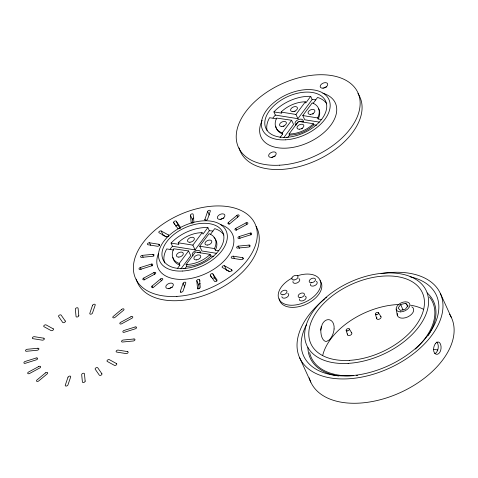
<?xml version="1.0" encoding="UTF-8"?>
<svg xmlns="http://www.w3.org/2000/svg" width="478" height="478" viewBox="0 0 478 478"><rect width="100%" height="100%" fill="white"/><g stroke="black" fill="none" stroke-linecap="round" stroke-linejoin="round"><path stroke-width="0.72" d="M180.379 291.281L183.104 283.293A1.458 0.884 -24.6 0 1 184.783 282.163A1.458 0.884 -24.6 0 1 185.775 283.036L183.05 291.024A1.458 0.884 -24.6 0 1 181.371 292.148A1.458 0.884 -24.6 0 1 180.379 291.281L180.935 292.488M204.919 219.402L207.643 211.419A1.458 0.884 -24.6 0 1 209.316 210.29A1.458 0.884 -24.6 0 1 210.308 211.162L207.583 219.145A1.458 0.884 -24.6 0 1 205.91 220.274A1.458 0.884 -24.6 0 1 204.919 219.402L205.468 220.615M218.805 250.747L215.321 250.185L214.443 248.578L214.903 247.622A23.123 13.982 -24.6 0 0 209.973 234.071L209.035 233.7L199.714 246.218L201.895 250.974L216.432 253.304M215.321 250.185L215.781 249.217A23.356 14.119 -24.6 0 0 215.142 238.845M321.64 119.548L318.157 118.992L317.673 117.935L318.133 116.967A23.356 14.119 -24.6 0 0 313.162 103.278L312.212 102.901L302.795 115.551L304.731 119.781L319.274 122.105M318.157 118.992L318.617 118.024A23.356 14.119 -24.6 0 0 318.462 108.357M179.232 263.456L188.553 250.938L173.729 248.763A23.123 13.982 -24.6 0 0 179.041 263.39L179.865 265.171L177.661 268.128M209.322 230.725L195.06 249.88L192.879 245.124L202.2 232.607L203.025 234.065L207.87 227.552L209.322 230.725A32.845 19.855 -24.6 0 1 212.883 231.077M180.929 268.863L190.734 255.694L188.553 250.938M282.223 132.914L291.64 120.265L276.66 118.072A23.356 14.119 -24.6 0 0 282.032 132.848L282.707 133.971L280.06 137.521M315.725 99.884A32.845 19.855 -24.6 0 0 312.164 99.526L297.902 118.687L295.96 114.457L305.376 101.808L305.627 102.866M305.86 102.866L310.712 96.353L312.164 99.526M184.938 268.624L186.707 266.258L186.073 264.543L195.388 252.031L210.111 254.386L210.989 255.993L213.774 256.441M210.296 234.567L214.706 228.645A32.845 19.855 -24.6 0 1 223.943 235.056M283.765 137.67L293.576 124.495L291.64 120.265M287.78 137.431L289.543 135.059L289.059 134.001L298.469 121.358L313.341 123.742L313.825 124.8L316.615 125.242M313.138 103.368L317.547 97.446A32.845 19.855 -24.6 0 1 326.785 103.863M400.737 304.486L398.084 308.047L400.391 310.413L405.344 309.212L407.991 305.651L405.691 303.291L400.737 304.486L403.068 310.24M281.739 112.957L281.255 111.9A23.356 14.119 -24.6 0 1 305.143 101.808L305.376 101.808M178.897 244.15L178.324 242.591M313.341 123.742L312.427 124.639A23.356 14.119 -24.6 0 1 290.301 133.983L289.059 134.001M313.825 124.8L312.911 125.69A23.356 14.119 -24.6 0 1 290.785 135.041L289.543 135.059M209.203 255.27L210.111 254.386M210.989 255.993L210.069 256.889A23.356 14.119 -24.6 0 1 187.944 266.24L186.707 266.258M152.07 286.065L160.548 278.997A1.458 0.884 -24.6 0 1 162.49 278.596A1.458 0.884 -24.6 0 1 162.305 279.965L153.826 287.027A1.458 0.884 -24.6 0 1 151.89 287.427A1.458 0.884 -24.6 0 1 152.07 286.065L152.9 287.876M228.382 222.479L236.861 215.411A1.458 0.884 -24.6 0 1 238.803 215.01A1.458 0.884 -24.6 0 1 238.624 216.379L230.139 223.441A1.458 0.884 -24.6 0 1 228.203 223.841A1.458 0.884 -24.6 0 1 228.382 222.479L229.213 224.29M143.651 278.118L153.886 272.591A1.458 0.884 -24.6 0 1 155.673 272.633A1.458 0.884 -24.6 0 1 154.902 274.055L144.667 279.582A1.458 0.884 -24.6 0 1 142.88 279.54A1.458 0.884 -24.6 0 1 143.651 278.118L144.476 279.929M235.785 228.382L246.027 222.862A1.458 0.884 -24.6 0 1 247.813 222.903A1.458 0.884 -24.6 0 1 247.042 224.325L236.807 229.846A1.458 0.884 -24.6 0 1 235.015 229.81A1.458 0.884 -24.6 0 1 235.785 228.382L236.616 230.199M140.287 267.537L151.281 264.095A1.458 0.884 -24.6 0 1 152.745 264.573A1.458 0.884 -24.6 0 1 151.46 265.911L140.466 269.359A1.458 0.884 -24.6 0 1 139.002 268.881A1.458 0.884 -24.6 0 1 140.287 267.537L141.118 269.353M239.233 236.526L250.227 233.085A1.458 0.884 -24.6 0 1 251.691 233.563A1.458 0.884 -24.6 0 1 250.4 234.901L239.406 238.349A1.458 0.884 -24.6 0 1 237.948 237.871A1.458 0.884 -24.6 0 1 239.233 236.526L240.064 238.343M142.319 255.36L152.99 254.332A1.458 0.884 -24.6 0 1 153.982 255.204A1.458 0.884 -24.6 0 1 152.309 256.327L141.637 257.361A1.458 0.884 -24.6 0 1 140.64 256.489A1.458 0.884 -24.6 0 1 142.319 255.36L143.149 257.176M238.379 246.11L249.056 245.083A1.458 0.884 -24.6 0 1 250.048 245.949A1.458 0.884 -24.6 0 1 248.375 247.078L237.697 248.106A1.458 0.884 -24.6 0 1 236.706 247.24A1.458 0.884 -24.6 0 1 238.379 246.11L239.49 248.524M186.073 264.543L187.298 264.525M281.082 112.073L295.96 114.457M302.795 115.551L317.673 117.935M297.902 118.687L275.358 115.079L273.906 111.906L281.566 113.131M276.547 118.831L269.58 117.713A32.845 19.855 -24.6 0 0 267.094 130.488M178.151 242.77L192.879 245.124M199.714 246.218L214.443 248.578M195.06 249.88L172.516 246.272L171.064 243.105L178.73 244.33M158.845 244.27A1.458 0.884 -24.6 0 1 159.276 245.447A1.458 0.884 -24.6 0 1 157.376 246.248L148.066 244.76A1.458 0.884 -24.6 0 1 147.636 243.583A1.458 0.884 -24.6 0 1 149.536 242.782L158.845 244.27L159.401 245.477M242.627 257.684A1.458 0.884 -24.6 0 1 243.051 258.855A1.458 0.884 -24.6 0 1 241.151 259.662L231.842 258.168A1.458 0.884 -24.6 0 1 231.418 256.997A1.458 0.884 -24.6 0 1 233.318 256.19L242.627 257.684L243.177 258.891M173.705 250.03L166.738 248.913A32.845 19.855 -24.6 0 0 164.635 262.936M433.552 349.31L437.83 349.992M282.707 133.971L282.516 133.906A23.356 14.119 -24.6 0 1 275.758 126.234M179.865 265.171L179.674 265.105A23.356 14.119 -24.6 0 1 172.916 257.433M168.274 234.889A1.458 0.884 -24.6 0 1 168.095 236.251A1.458 0.884 -24.6 0 1 166.153 236.652L159.12 232.792A1.458 0.884 -24.6 0 1 159.299 231.424A1.458 0.884 -24.6 0 1 161.241 231.023L168.274 234.889L168.83 236.096M231.567 269.652A1.458 0.884 -24.6 0 1 231.388 271.014A1.458 0.884 -24.6 0 1 229.452 271.414L222.419 267.555A1.458 0.884 -24.6 0 1 222.599 266.186A1.458 0.884 -24.6 0 1 224.535 265.786L231.567 269.652L232.123 270.859M163.817 235.606L166.374 237.01M226.231 269.927A1.458 0.884 -24.6 0 1 226.47 270.016L229.667 271.773M174.554 224.439L173.723 222.629A1.458 0.884 -24.6 0 1 174.494 221.206A1.458 0.884 -24.6 0 1 176.28 221.248L180.349 227.104A1.458 0.884 -24.6 0 1 180.003 228.233M212.901 273.954L216.964 279.815A1.458 0.884 -24.6 0 1 216.193 281.237A1.458 0.884 -24.6 0 1 214.407 281.195L210.338 275.34A1.458 0.884 -24.6 0 1 211.109 273.912A1.458 0.884 -24.6 0 1 212.901 273.954L214.837 278.184L216.869 281.112M176.28 221.248L178.216 225.473L180.254 228.4M173.723 222.629L177.792 228.484A1.458 0.884 -24.6 0 0 178.449 228.795M405.691 303.291L408.069 306.924M378.457 312.737L380.936 316.663M349.233 328.912L351.712 332.843M440.34 293.396L451.471 317.715M246.027 222.862L246.857 224.672M250.227 233.085L251.058 234.895M236.861 215.411L237.691 217.227M249.056 245.083L249.886 246.893M299.67 357.825L310.802 382.137M233.318 256.19L234.423 258.61M207.643 211.419L209.304 215.04M224.535 265.786L226.47 270.016M192.777 222.963A1.458 0.884 -24.6 0 0 193.895 221.678L193.19 214.401A1.458 0.884 -24.6 0 0 191.732 213.923A1.458 0.884 -24.6 0 0 190.441 215.261L192.377 219.492L192.73 223.13M210.338 275.34L211.443 277.754M198.053 289.244L197.498 288.037L196.793 280.759A1.458 0.884 -24.6 0 1 198.077 279.421A1.458 0.884 -24.6 0 1 199.541 279.899L200.097 281.106M196.793 280.759L198.729 284.99L199.081 288.628M161.241 231.023L163.177 235.254A1.458 0.884 -24.6 0 0 162.938 235.164M183.104 283.293L184.765 286.92M149.536 242.782L150.642 245.196M152.99 254.332L153.82 256.148M160.548 278.997L161.379 280.807M151.281 264.095L152.112 265.905M153.886 272.591L154.717 274.402M375.385 314.189L376.742 318.647M346.162 330.37L347.518 334.827M396.166 309.003L397.314 315.277M199.541 279.899L200.246 287.176A1.458 0.884 -24.6 0 1 198.962 288.515A1.458 0.884 -24.6 0 1 197.498 288.037M190.441 215.261L191.146 222.539A1.458 0.884 -24.6 0 0 191.553 223.035M212.411 278.662A1.458 0.884 -24.6 0 1 213.702 277.903A1.458 0.884 -24.6 0 1 214.837 278.184M198.729 284.99A1.458 0.884 -24.6 0 1 200.18 283.603M192.377 219.492A1.458 0.884 -24.6 0 1 193.829 218.105M179.423 228.604A1.458 0.884 -24.6 0 1 179.095 228.723M168.973 288.837A4.015 2.426 -24.6 0 1 172.343 287.332M256.118 226.357A65.683 39.71 -24.6 0 1 212.357 292.213A65.683 39.71 -24.6 0 1 136.23 279.128M213.965 237.554A23.356 14.119 -24.6 0 1 214.592 238.175M171.064 243.105A32.845 19.855 -24.6 0 1 207.87 227.552M209.245 255.216A23.123 13.982 -24.6 0 1 187.34 264.471M220.681 224.642A40.869 24.713 -24.6 0 1 227.624 256.835A40.869 24.713 -24.6 0 1 178.903 279.349A40.869 24.713 -24.6 0 1 158.541 253.352M220.519 219.605A4.015 2.426 -24.6 0 1 223.889 218.093M178.276 242.651A23.123 13.982 -24.6 0 1 201.925 232.661M193.046 255.933A4.38 2.647 -24.6 0 1 195.406 250.842A4.38 2.647 -24.6 0 1 200.348 252.844M170.132 249.146A32.845 19.855 -24.6 0 1 172.516 246.272M197.45 252.599A4.38 2.647 -24.6 0 1 200.551 252.85M175.647 226.196A1.458 0.884 -24.6 0 1 176.92 225.234A1.458 0.884 -24.6 0 1 178.216 225.473M381.05 273.625A77.358 46.772 -24.6 0 1 437.209 326.815A77.358 46.772 -24.6 0 1 325.877 377.005A77.358 46.772 -24.6 0 1 324.526 299.109M325.655 298.206A77.358 46.772 -24.6 0 1 326.803 297.31M429.465 296.987A66.705 40.331 -24.6 0 1 415.346 349.083M357.568 375.338A66.705 40.331 -24.6 0 1 356.367 375.463M353.69 375.678A66.705 40.331 -24.6 0 1 309.619 352.591M449.541 314.183A77.358 46.772 -24.6 0 1 400.194 392.641A77.358 46.772 -24.6 0 1 309.23 377.817M410.094 276.768A72.979 44.125 -24.6 0 1 428.784 334.116A72.979 44.125 -24.6 0 1 338.567 375.702A72.979 44.125 -24.6 0 1 306.607 324.478M427.123 292.889A67.87 41.036 -24.6 0 1 428.174 335.472M338.591 375.971A67.87 41.036 -24.6 0 1 307.91 347.482M322.698 355.423A61.303 37.063 -24.6 0 1 399.154 304.51M410.614 305.209A61.303 37.063 -24.6 0 1 423.466 309.272M351.193 332.467A2.336 1.41 -24.6 0 1 351.432 334.403A2.336 1.41 -24.6 0 1 348.534 335.556A2.336 1.41 -24.6 0 1 347.691 333.865M435.428 343.676A6.19 3.573 -82.2 0 1 437.209 342.17L438.135 342.003A6.196 3.4 -84.7 0 1 441.045 348.354L440.77 349.95A6.208 3.579 -82.2 0 1 439.545 352.662A6.208 3.74 -79.6 0 1 437.137 354.282L436.617 354.3A6.196 3.89 -76.8 0 1 433.707 347.948L433.875 347.153A6.208 3.74 -79.6 0 1 435.428 343.67M436.635 342.093A6.202 3.663 -80.9 0 1 438.141 348.301A6.202 3.663 -80.9 0 1 434.747 353.69M411.821 306.834A8.759 5.294 -24.6 0 1 407.692 316.938A8.759 5.294 -24.6 0 1 397.284 313.526M380.416 316.293A2.336 1.41 -24.6 0 1 380.655 318.223A2.336 1.41 -24.6 0 1 377.757 319.376A2.336 1.41 -24.6 0 1 376.915 317.685M321.21 326.623A10.904 7.098 -74 0 1 321.013 328.392L320.84 329.282A10.982 6.895 -76.8 0 1 320.648 330.167M273.906 111.906A32.845 19.855 -24.6 0 1 310.712 96.353M322.883 93.246A40.869 24.713 -24.6 0 1 330.913 125.039A40.869 24.713 -24.6 0 1 282.504 148.18A40.869 24.713 -24.6 0 1 261.137 122.768M261.376 122.153A40.869 24.713 -24.6 0 1 262.207 120.313M295.882 124.734A4.38 2.647 -24.6 0 1 298.601 119.506A4.38 2.647 -24.6 0 1 302.974 122.171M272.974 117.947A32.845 19.855 -24.6 0 1 275.358 115.079M312.648 114.039A3.651 2.205 -24.6 0 1 313.544 113.74M295.996 125.254A4.38 2.647 -24.6 0 1 298.2 122.284M299.569 121.621A4.38 2.647 -24.6 0 1 303.393 121.657M301.6 128.875A3.651 2.205 -24.6 0 1 302.496 128.576M294.352 111.685A3.651 2.205 -24.6 0 1 295.195 111.243M283.305 126.521A3.651 2.205 -24.6 0 1 284.147 126.078M357.932 93.497A65.683 39.71 -24.6 0 1 316.663 160.351A65.683 39.71 -24.6 0 1 239.072 147.929M271.815 157.644A4.015 2.426 -24.6 0 1 275.185 156.133M323.767 88.077A4.015 2.426 -24.6 0 1 326.731 86.9M320.021 280.616A22.621 13.677 -24.6 0 1 307.211 303.721A22.621 13.677 -24.6 0 1 279.684 300.56M279.427 299.7A22.621 13.677 -24.6 0 1 279.254 298.804M297.621 275.728A22.621 13.677 -24.6 0 1 319.621 289.148A22.621 13.677 -24.6 0 1 284.494 303.99A22.621 13.677 -24.6 0 1 292.183 278.023M316.322 281.357A3.651 2.205 -24.6 0 1 314.548 285.707A3.651 2.205 -24.6 0 1 310.509 283.818M305.066 296.109A3.651 2.205 -24.6 0 1 303.793 300.411A3.651 2.205 -24.6 0 1 299.383 298.87M298.87 278.566A3.651 2.205 -24.6 0 1 297.382 282.779A3.651 2.205 -24.6 0 1 292.924 281.452M287.822 293.402A3.651 2.205 -24.6 0 1 286.621 297.471A3.651 2.205 -24.6 0 1 281.853 296.707M334.074 328.972L334.026 329.569A10.988 7.158 -74 0 1 333.507 332.222L333.238 333.094A10.988 6.901 -76.8 0 1 332.258 335.58L331.869 336.345A10.952 6.602 -79.6 0 1 330.573 338.4A10.952 6.316 -82.2 0 1 329.157 339.989L326.719 341.334A10.988 5.718 -87.1 0 1 325.309 341.274L324.855 341.107A10.833 5.306 -89.4 0 1 320.881 332.437L320.846 331.535A10.988 5.718 -87.1 0 1 320.989 328.822L322.118 324.616A10.952 6.316 -82.2 0 1 323.313 322.548A10.952 6.602 -79.6 0 1 324.831 320.977L325.393 320.583A10.988 6.901 -76.8 0 1 327.155 319.818L327.777 319.71A10.988 7.158 -74 0 1 329.563 319.83L330.131 320.015A10.833 7.29 -70.9 0 1 334.104 328.691L334.074 328.972M68.007 377.208L65.277 385.196A1.458 0.884 -24.6 0 0 66.275 386.063A1.458 0.884 -24.6 0 0 67.948 384.939L70.672 376.951A1.458 0.884 -24.6 0 0 69.68 376.078A1.458 0.884 -24.6 0 0 68.007 377.208M92.541 305.334L89.816 313.317A1.458 0.884 -24.6 0 0 90.808 314.189A1.458 0.884 -24.6 0 0 92.481 313.06L95.212 305.078A1.458 0.884 -24.6 0 0 94.214 304.205A1.458 0.884 -24.6 0 0 92.541 305.334M45.446 372.912L36.967 379.98A1.458 0.884 -24.6 0 0 36.788 381.342A1.458 0.884 -24.6 0 0 38.724 380.942L47.203 373.88A1.458 0.884 -24.6 0 0 47.388 372.511A1.458 0.884 -24.6 0 0 45.446 372.912M121.765 309.326L113.28 316.394A1.458 0.884 -24.6 0 0 113.101 317.756A1.458 0.884 -24.6 0 0 115.043 317.356L123.521 310.294A1.458 0.884 -24.6 0 0 123.7 308.925A1.458 0.884 -24.6 0 0 121.765 309.326M38.784 366.507L28.549 372.033A1.458 0.884 -24.6 0 0 27.778 373.455A1.458 0.884 -24.6 0 0 29.564 373.497L39.799 367.97A1.458 0.884 -24.6 0 0 40.57 366.548A1.458 0.884 -24.6 0 0 38.784 366.507M130.924 316.777L120.683 322.297A1.458 0.884 -24.6 0 0 119.912 323.726A1.458 0.884 -24.6 0 0 121.705 323.767L131.94 318.24A1.458 0.884 -24.6 0 0 132.711 316.818A1.458 0.884 -24.6 0 0 130.924 316.777M36.179 358.01L25.185 361.452A1.458 0.884 -24.6 0 0 23.9 362.796A1.458 0.884 -24.6 0 0 25.364 363.274L36.358 359.826A1.458 0.884 -24.6 0 0 37.643 358.488A1.458 0.884 -24.6 0 0 36.179 358.01M135.125 327L124.131 330.441A1.458 0.884 -24.6 0 0 122.846 331.786A1.458 0.884 -24.6 0 0 124.31 332.264L135.304 328.816A1.458 0.884 -24.6 0 0 136.589 327.478A1.458 0.884 -24.6 0 0 135.125 327M37.887 348.247L27.216 349.275A1.458 0.884 -24.6 0 0 25.543 350.404A1.458 0.884 -24.6 0 0 26.535 351.276L37.206 350.249A1.458 0.884 -24.6 0 0 38.885 349.119A1.458 0.884 -24.6 0 0 37.887 348.247M133.954 338.998L123.282 340.025A1.458 0.884 -24.6 0 0 121.603 341.155A1.458 0.884 -24.6 0 0 122.601 342.021L133.272 340.993A1.458 0.884 -24.6 0 0 134.945 339.87A1.458 0.884 -24.6 0 0 133.954 338.998M43.743 338.185L34.434 336.697A1.458 0.884 -24.6 0 0 32.534 337.498A1.458 0.884 -24.6 0 0 32.964 338.675L42.273 340.163A1.458 0.884 -24.6 0 0 44.173 339.362A1.458 0.884 -24.6 0 0 43.743 338.185M127.524 351.599L118.215 350.105A1.458 0.884 -24.6 0 0 116.315 350.912A1.458 0.884 -24.6 0 0 116.746 352.083L126.055 353.577A1.458 0.884 -24.6 0 0 127.955 352.77A1.458 0.884 -24.6 0 0 127.524 351.599M53.172 328.804L46.139 324.938A1.458 0.884 -24.6 0 0 44.203 325.339A1.458 0.884 -24.6 0 0 44.018 326.707L51.05 330.567A1.458 0.884 -24.6 0 0 52.992 330.167A1.458 0.884 -24.6 0 0 53.172 328.804M116.471 363.567L109.438 359.701A1.458 0.884 -24.6 0 0 107.496 360.101A1.458 0.884 -24.6 0 0 107.317 361.47L114.35 365.329A1.458 0.884 -24.6 0 0 116.285 364.929A1.458 0.884 -24.6 0 0 116.471 363.567M65.253 321.019L61.184 315.163A1.458 0.884 -24.6 0 0 59.392 315.122A1.458 0.884 -24.6 0 0 58.621 316.544L62.69 322.399A1.458 0.884 -24.6 0 0 64.476 322.441A1.458 0.884 -24.6 0 0 65.253 321.019M101.868 373.73L97.799 367.869A1.458 0.884 -24.6 0 0 96.006 367.827A1.458 0.884 -24.6 0 0 95.236 369.255L99.305 375.111A1.458 0.884 -24.6 0 0 101.097 375.152A1.458 0.884 -24.6 0 0 101.868 373.73M78.798 315.594L78.087 308.316A1.458 0.884 -24.6 0 0 76.629 307.838A1.458 0.884 -24.6 0 0 75.339 309.176L76.05 316.454A1.458 0.884 -24.6 0 0 77.508 316.938A1.458 0.884 -24.6 0 0 78.798 315.594M85.144 381.091L84.439 373.814A1.458 0.884 -24.6 0 0 82.981 373.336A1.458 0.884 -24.6 0 0 81.69 374.674L82.395 381.952A1.458 0.884 -24.6 0 0 83.859 382.43A1.458 0.884 -24.6 0 0 85.144 381.091M168.567 288.593A4.015 2.426 -24.6 0 0 173.233 284.201A4.015 2.426 -24.6 0 0 166.912 284.727A4.015 2.426 -24.6 0 0 168.567 288.593M176.89 296.384A65.683 39.71 -24.6 0 0 255.802 225.676A65.683 39.71 -24.6 0 0 153.342 231.603A65.683 39.71 -24.6 0 0 176.89 296.384M189.903 242.268A3.651 2.205 -24.6 0 0 194.289 238.343A3.651 2.205 -24.6 0 0 188.595 238.671A3.651 2.205 -24.6 0 0 189.903 242.268M182.674 271.026A36.489 22.06 -24.6 0 0 226.512 231.74A36.489 22.06 -24.6 0 0 169.588 235.039A36.489 22.06 -24.6 0 0 182.674 271.026M220.113 219.354A4.015 2.426 -24.6 0 0 224.785 214.963A4.015 2.426 -24.6 0 0 218.458 215.488A4.015 2.426 -24.6 0 0 220.113 219.354M196.315 259.901A3.651 2.205 -24.6 0 0 200.7 255.975A3.651 2.205 -24.6 0 0 195.006 256.304A3.651 2.205 -24.6 0 0 196.315 259.901M183.695 268.517A32.845 19.855 -24.6 0 0 223.154 233.162A32.845 19.855 -24.6 0 0 171.925 236.126A32.845 19.855 -24.6 0 0 183.695 268.517M178.862 257.11A3.651 2.205 -24.6 0 0 183.241 253.179A3.651 2.205 -24.6 0 0 177.553 253.507A3.651 2.205 -24.6 0 0 178.862 257.11M207.362 245.065A3.651 2.205 -24.6 0 0 211.742 241.139A3.651 2.205 -24.6 0 0 206.054 241.468A3.651 2.205 -24.6 0 0 207.362 245.065M349.394 360.364A61.303 37.063 -24.6 0 0 423.048 294.37A61.303 37.063 -24.6 0 0 327.418 299.903A61.303 37.063 -24.6 0 0 349.394 360.364M348.163 363.376A65.683 39.71 -24.6 0 0 427.075 292.667A65.683 39.71 -24.6 0 0 324.616 298.595A65.683 39.71 -24.6 0 0 348.163 363.376M347.213 330.913A1.709 1.034 -24.6 0 0 349.328 329.109A1.709 1.034 -24.6 0 0 346.693 329.193A1.709 1.034 -24.6 0 0 347.213 330.913M376.437 314.733A1.709 1.034 -24.6 0 0 378.552 312.929A1.709 1.034 -24.6 0 0 375.917 313.012A1.709 1.034 -24.6 0 0 376.437 314.733M400.648 311.883A7.295 4.41 -24.6 0 0 409.825 304.235A7.295 4.41 -24.6 0 0 398.646 304.438A7.295 4.41 -24.6 0 0 400.648 311.883M281.942 126.437A3.651 2.205 -24.6 0 0 286.328 122.511A3.651 2.205 -24.6 0 0 280.634 122.84A3.651 2.205 -24.6 0 0 281.942 126.437M292.99 111.601A3.651 2.205 -24.6 0 0 297.37 107.675A3.651 2.205 -24.6 0 0 291.682 108.004A3.651 2.205 -24.6 0 0 292.99 111.601M285.509 139.827A36.489 22.06 -24.6 0 0 329.354 100.547A36.489 22.06 -24.6 0 0 272.43 103.84A36.489 22.06 -24.6 0 0 285.509 139.827M299.395 129.233A3.651 2.205 -24.6 0 0 303.781 125.302A3.651 2.205 -24.6 0 0 298.087 125.636A3.651 2.205 -24.6 0 0 299.395 129.233M310.443 114.397A3.651 2.205 -24.6 0 0 314.829 110.466A3.651 2.205 -24.6 0 0 309.135 110.8A3.651 2.205 -24.6 0 0 310.443 114.397M286.537 137.317A32.845 19.855 -24.6 0 0 325.996 101.963A32.845 19.855 -24.6 0 0 274.766 104.927A32.845 19.855 -24.6 0 0 286.537 137.317M279.732 165.185A65.683 39.71 -24.6 0 0 358.643 94.477A65.683 39.71 -24.6 0 0 256.184 100.404A65.683 39.71 -24.6 0 0 279.732 165.185M271.408 157.393A4.015 2.426 -24.6 0 0 276.075 153.002A4.015 2.426 -24.6 0 0 269.753 153.528A4.015 2.426 -24.6 0 0 271.408 157.393M322.955 88.155A4.015 2.426 -24.6 0 0 327.621 83.764A4.015 2.426 -24.6 0 0 321.3 84.289A4.015 2.426 -24.6 0 0 322.955 88.155M311.399 282.761A3.358 2.031 -24.6 0 0 315.432 279.152A3.358 2.031 -24.6 0 0 310.192 279.451A3.358 2.031 -24.6 0 0 311.399 282.761M293.946 279.971A3.358 2.031 -24.6 0 0 297.979 276.356A3.358 2.031 -24.6 0 0 292.739 276.66A3.358 2.031 -24.6 0 0 293.946 279.971M282.898 294.807A3.358 2.031 -24.6 0 0 286.931 291.192A3.358 2.031 -24.6 0 0 281.691 291.496A3.358 2.031 -24.6 0 0 282.898 294.807M300.094 297.609A3.358 2.031 -24.6 0 0 304.432 294.155A3.358 2.031 -24.6 0 0 299.359 294.113A3.358 2.031 -24.6 0 0 300.094 297.609"/></g></svg>
